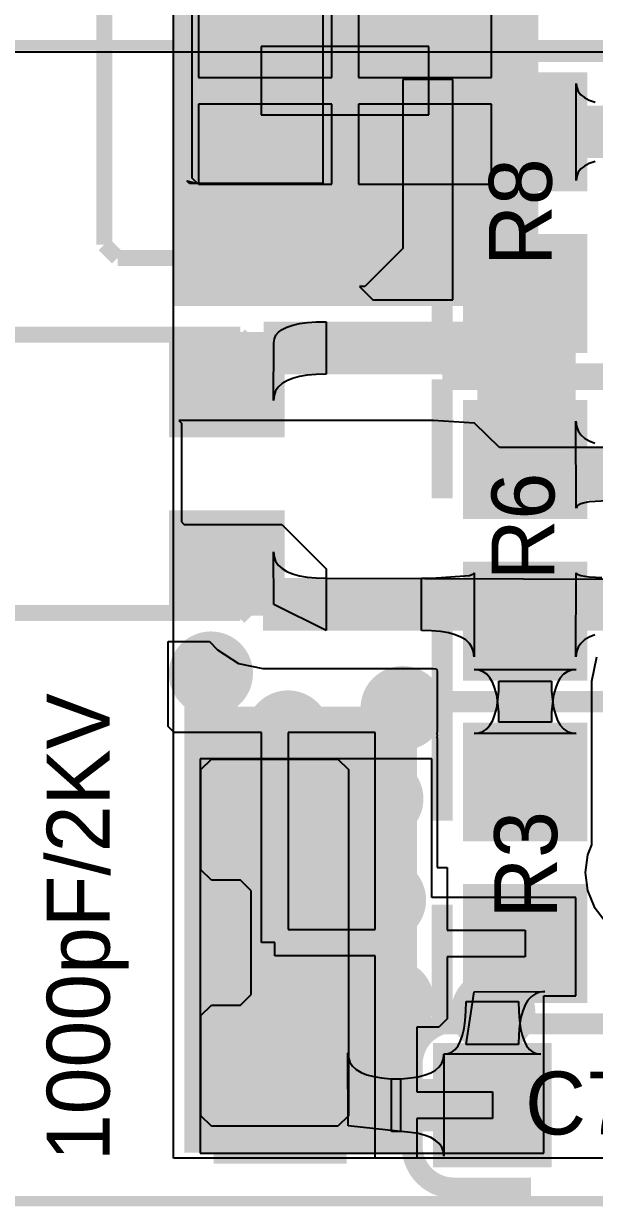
# Model space of a CAD drawing. Extents: x 40.9 to 121.6, y 83.2 to 120.
# Drawn here: x 74.82 to 80.26, y 83.77 to 95.05 of the extents above; entities that cross this region are included whole.
import ezdxf

# ---------------------------------------------------------------- set-up
doc = ezdxf.new("R2010")
doc.units = 0
for name, color, linetype in [('BOTTOMLAYER', 5, 'CONTINUOUS'), ('BOTTOMOVERLAY', 54, 'CONTINUOUS'), ('BOTTOMPASTE', 16, 'CONTINUOUS'), ('BOTTOMSOLDER', 6, 'CONTINUOUS'), ('KEEPOUTLAYER', 6, 'CONTINUOUS'), ('MECHANICAL4', 56, 'CONTINUOUS'), ('MECHANICAL5', 56, 'CONTINUOUS'), ('MULTILAYER', 9, 'CONTINUOUS'), ('TOPLAYER', 1, 'CONTINUOUS'), ('TOPOVERLAY', 2, 'CONTINUOUS'), ('TOPPASTE', 8, 'CONTINUOUS'), ('TOPSOLDER', 216, 'CONTINUOUS')]:
    doc.layers.add(name, color=color, linetype=linetype)

msp = doc.modelspace()

# ---------------------------------------------------------------- linework, layer by layer
at = {"layer": 'BOTTOMLAYER'}
for p, q in [((76.2508, 84.227835), (76.2508, 118.514965)), ((76.489535, 95.292875), (76.489535, 94.530875)), ((77.759535, 94.530875), (77.759535, 95.292875)), ((78.013535, 95.292875), (78.013535, 94.530875)), ((79.283535, 94.530875), (79.283535, 95.292875)), ((76.489535, 94.530875), (77.759535, 94.530875)), ((78.013535, 94.530875), (79.283535, 94.530875)), ((77.759535, 94.276875), (76.489535, 94.276875)), ((76.489535, 94.276875), (76.489535, 93.514875)), ((77.759535, 93.514875), (77.759535, 94.276875)), ((79.283535, 94.276875), (78.013535, 94.276875)), ((78.013535, 94.276875), (78.013535, 93.514875)), ((79.283535, 93.514875), (79.283535, 94.276875)), ((76.489535, 93.514875), (77.759535, 93.514875)), ((78.013535, 93.514875), (79.283535, 93.514875)), ((80.283012, 89.007109), (80.236446, 88.773)), ((80.236446, 88.773), (80.236446, 87.215825)), ((80.236446, 87.215825), (80.197536, 87.121888)), ((80.197536, 87.121888), (80.175197, 86.952204)), ((80.175197, 86.952204), (80.197536, 86.782519)), ((80.197536, 86.782519), (80.263032, 86.624399)), ((80.263032, 86.624399), (80.367221, 86.488621)), ((116.332, 84.227835), (76.2508, 84.227835))]:
    msp.add_line(p, q, dxfattribs=at)
at = {"layer": 'BOTTOMLAYER', "const_width": 0.299999}
for points in [[(76.4564, 88.8492, 1), (76.7564, 88.8492, 1)], [(78.2852, 88.519, 1), (78.5852, 88.519, 1)], [(77.192137, 88.287403, 1), (77.492136, 88.287403, 1)], [(78.082, 87.6554, 1), (78.382, 87.6554, 1)], [(78.1074, 86.6902, 1), (78.4074, 86.6902, 1)], [(78.1836, 85.725, 1), (78.4836, 85.725, 1)], [(79.1488, 85.6234, 1), (79.4488, 85.6234, 1)], [(78.1074, 84.709, 1), (78.4074, 84.709, 1)]]:
    msp.add_lwpolyline(points, format="xyb", close=True, dxfattribs=at)
at = {"layer": 'BOTTOMLAYER'}
for points in [[(76.2508, 92.3544), (79.7306, 92.3544), (76.2508, 96.493503), (79.7306, 96.493503)], [(79.029535, 93.768875), (79.029535, 95.038875), (76.743535, 93.768875), (76.743535, 95.038875)]]:
    msp.add_solid(points, dxfattribs=at)
at = {"layer": 'BOTTOMOVERLAY', "const_width": 0.1016}
for points in [[(73.436455, 94.838215), (76.588595, 94.838215)], [(79.184475, 94.836945), (86.685095, 94.836945)]]:
    msp.add_lwpolyline(points, dxfattribs=at)
at = {"layer": 'BOTTOMPASTE'}
msp.add_solid([(79.029535, 93.768875), (79.029535, 95.038875), (76.743535, 93.768875), (76.743535, 95.038875)], dxfattribs=at)
at = {"layer": 'BOTTOMSOLDER', "const_width": 0.401599}
for points in [[(76.4056, 88.8492, 1), (76.8072, 88.8492, 1)], [(78.2344, 88.519, 1), (78.636, 88.519, 1)], [(77.141337, 88.287403, 1), (77.542936, 88.287403, 1)], [(78.0312, 87.6554, 1), (78.4328, 87.6554, 1)], [(78.0566, 86.6902, 1), (78.4582, 86.6902, 1)], [(78.1328, 85.725, 1), (78.5344, 85.725, 1)], [(79.098, 85.6234, 1), (79.4996, 85.6234, 1)], [(78.0566, 84.709, 1), (78.4582, 84.709, 1)]]:
    msp.add_lwpolyline(points, format="xyb", close=True, dxfattribs=at)
at = {"layer": 'BOTTOMSOLDER'}
msp.add_solid([(79.131135, 93.667275), (79.131135, 95.140475), (76.641935, 93.667275), (76.641935, 95.140475)], dxfattribs=at)
at = {"layer": 'KEEPOUTLAYER', "const_width": 0.1}
msp.add_lwpolyline([(41.0464, 83.82), (121.412, 83.82)], dxfattribs=at)
at = {"layer": 'MECHANICAL4'}
msp.add_line((73.486696, 94.775884), (87.986692, 94.775884), dxfattribs=at)
at = {"layer": 'MECHANICAL5'}
for p, q in [((78.686533, 94.825845), (77.086536, 94.825845)), ((77.086536, 94.825845), (77.086536, 94.175885)), ((78.686533, 94.175885), (78.686533, 94.825845)), ((77.086536, 94.175885), (78.686533, 94.175885))]:
    msp.add_line(p, q, dxfattribs=at)
at = {"layer": 'MULTILAYER', "const_width": 0.299999}
for points in [[(76.4564, 88.8492, 1), (76.7564, 88.8492, 1)], [(78.2852, 88.519, 1), (78.5852, 88.519, 1)], [(77.192137, 88.287403, 1), (77.492136, 88.287403, 1)], [(78.082, 87.6554, 1), (78.382, 87.6554, 1)], [(78.1074, 86.6902, 1), (78.4074, 86.6902, 1)], [(78.1836, 85.725, 1), (78.4836, 85.725, 1)], [(79.1488, 85.6234, 1), (79.4488, 85.6234, 1)], [(78.1074, 84.709, 1), (78.4074, 84.709, 1)]]:
    msp.add_lwpolyline(points, format="xyb", close=True, dxfattribs=at)
at = {"layer": 'TOPLAYER'}
for p, q in [((76.4286, 93.5736), (76.4286, 96.3676)), ((77.6732, 95.2754), (77.6732, 93.5228)), ((78.913601, 94.511393), (78.437207, 94.511393)), ((78.437207, 94.511393), (78.437207, 92.903129)), ((78.913601, 92.412226), (78.913601, 94.511393)), ((80.090551, 93.551446), (80.090551, 94.475351)), ((80.090551, 94.475351), (80.095552, 94.435079)), ((80.095552, 94.435079), (80.110551, 94.399047)), ((80.110551, 94.399047), (80.135552, 94.367256)), ((80.135552, 94.367256), (80.170551, 94.339702)), ((80.170551, 94.339702), (80.215552, 94.316387)), ((80.215552, 94.316387), (80.270551, 94.297309)), ((80.215552, 93.710409), (80.170551, 93.687095)), ((80.270551, 93.729487), (80.215552, 93.710409)), ((80.095552, 93.591718), (80.090551, 93.551446)), ((80.110551, 93.62775), (80.095552, 93.591718)), ((80.135552, 93.659541), (80.110551, 93.62775)), ((80.170551, 93.687095), (80.135552, 93.659541)), ((76.3778, 93.5482), (76.4794, 93.5228)), ((76.4032, 93.5228), (76.3778, 93.5482)), ((77.6732, 93.5228), (76.4032, 93.5228)), ((76.4794, 93.5228), (76.4286, 93.5736)), ((78.437207, 92.903129), (78.073303, 92.539226)), ((78.073303, 92.539226), (78.02341, 92.539226)), ((78.02341, 92.539226), (78.15041, 92.412226)), ((78.15041, 92.412226), (78.913601, 92.412226)), ((77.251641, 92.104296), (77.28664, 92.13059)), ((77.28664, 92.13059), (77.331641, 92.152841)), ((77.331641, 92.152841), (77.38664, 92.171045)), ((77.38664, 92.171045), (77.451641, 92.185206)), ((77.451641, 92.185206), (77.526639, 92.19532)), ((77.526639, 92.19532), (77.611641, 92.201388)), ((77.611641, 92.201388), (77.706639, 92.20341)), ((77.706639, 92.20341), (77.706639, 91.703411)), ((77.20664, 92.001137), (77.211641, 92.03957)), ((77.211641, 92.03957), (77.22664, 92.073956)), ((77.22664, 92.073956), (77.251641, 92.104296)), ((77.203592, 91.453411), (77.20664, 92.001137)), ((77.450671, 91.680911), (77.385357, 91.663411)), ((77.525987, 91.693411), (77.450671, 91.680911)), ((77.61131, 91.700911), (77.525987, 91.693411)), ((77.706639, 91.703411), (77.61131, 91.700911)), ((77.249452, 91.580912), (77.224158, 91.543411)), ((77.284748, 91.613411), (77.249452, 91.580912)), ((77.330049, 91.640911), (77.284748, 91.613411)), ((77.385357, 91.663411), (77.330049, 91.640911)), ((77.208873, 91.500912), (77.203592, 91.453411)), ((77.224158, 91.543411), (77.208873, 91.500912)), ((76.3016, 91.2622), (76.327, 91.2368)), ((78.725095, 91.2622), (76.3016, 91.2622)), ((76.327, 91.2368), (76.327, 90.297)), ((79.121, 91.2368), (78.725095, 91.2622)), ((79.360108, 91.004199), (79.121, 91.2368)), ((80.090551, 90.427246), (80.087503, 91.254199)), ((80.087503, 91.254199), (80.0927, 91.206698)), ((80.0927, 91.206698), (80.10792, 91.164199)), ((80.10792, 91.164199), (80.133165, 91.126699)), ((80.133165, 91.126699), (80.168432, 91.094199)), ((82.749199, 91.004199), (79.360108, 91.004199)), ((80.168432, 91.094199), (80.213726, 91.066699)), ((80.213726, 91.066699), (80.269042, 91.044199)), ((80.095552, 90.441866), (80.090551, 90.427246)), ((80.110551, 90.45495), (80.095552, 90.441866)), ((80.135552, 90.466492), (80.110551, 90.45495)), ((80.170551, 90.476497), (80.135552, 90.466492)), ((80.215552, 90.484963), (80.170551, 90.476497)), ((80.495551, 90.503431), (80.215552, 90.484963)), ((76.327, 90.297), (76.3524, 90.2716)), ((76.3524, 90.2716), (77.282688, 90.2716)), ((77.282688, 90.2716), (77.706639, 89.847649)), ((77.20664, 89.507263), (77.203592, 90.009599)), ((77.203592, 90.009599), (77.208896, 89.962098)), ((77.208896, 89.962098), (77.224199, 89.919599)), ((77.224199, 89.919599), (77.249503, 89.882099)), ((77.249503, 89.882099), (77.284809, 89.849599)), ((77.284809, 89.849599), (77.330112, 89.822099)), ((77.330112, 89.822099), (77.385418, 89.799599)), ((77.385418, 89.799599), (77.450721, 89.782099)), ((77.450721, 89.782099), (77.526027, 89.769599)), ((77.526027, 89.769599), (77.611333, 89.762099)), ((77.611333, 89.762099), (77.706639, 89.759599)), ((77.706639, 89.847649), (77.706639, 89.759599)), ((77.706639, 89.759599), (82.9564, 89.7382)), ((77.706639, 89.759599), (77.706639, 89.2596)), ((78.61665, 89.759599), (78.711651, 89.760115)), ((78.61665, 89.2596), (78.61665, 89.759599)), ((78.711651, 89.760115), (79.071648, 89.78486)), ((79.071648, 89.78486), (79.096649, 89.792592)), ((79.096649, 89.792592), (79.111648, 89.801355)), ((79.111648, 89.801355), (79.116649, 89.811149)), ((79.116649, 89.811149), (79.116649, 89.009601)), ((80.087503, 89.009601), (80.090551, 89.811149)), ((80.090551, 89.811149), (80.095552, 89.801355)), ((80.095552, 89.801355), (80.110551, 89.792592)), ((80.110551, 89.792592), (80.135552, 89.78486)), ((80.135552, 89.78486), (80.170551, 89.778157)), ((80.170551, 89.778157), (80.215552, 89.772487)), ((80.215552, 89.772487), (80.335552, 89.76424)), ((77.706639, 89.2596), (77.20664, 89.507263)), ((78.711649, 89.257101), (78.61665, 89.2596)), ((78.79665, 89.249601), (78.711649, 89.257101)), ((78.871648, 89.237101), (78.79665, 89.249601)), ((78.936649, 89.219601), (78.871648, 89.237101)), ((78.991648, 89.197101), (78.936649, 89.219601)), ((79.036649, 89.169601), (78.991648, 89.197101)), ((80.213741, 89.197101), (80.168448, 89.169601)), ((80.269057, 89.219601), (80.213741, 89.197101)), ((76.2, 88.345203), (76.2, 89.154216)), ((76.2, 89.154216), (76.593738, 89.154216)), ((76.593738, 89.154216), (76.670929, 89.077025)), ((76.670929, 89.077025), (76.869394, 88.944412)), ((79.071648, 89.137101), (79.036649, 89.169601)), ((79.096649, 89.099601), (79.071648, 89.137101)), ((79.11165, 89.057102), (79.096649, 89.099601)), ((80.10793, 89.099601), (80.092705, 89.057102)), ((80.133177, 89.137101), (80.10793, 89.099601)), ((80.168448, 89.169601), (80.133177, 89.137101)), ((79.116649, 89.009601), (79.11165, 89.057102)), ((80.092705, 89.057102), (80.087503, 89.009601)), ((76.869394, 88.944412), (77.103503, 88.897846)), ((77.103503, 88.897846), (78.723114, 88.897846)), ((78.723114, 88.897846), (78.751547, 88.895337)), ((78.751547, 88.895337), (78.754544, 88.894839)), ((78.754544, 88.894839), (78.759792, 88.887242)), ((78.759792, 88.887242), (78.763602, 88.86809)), ((78.763602, 88.86809), (78.763602, 88.534197)), ((79.16167, 88.882245), (79.116649, 88.887244)), ((79.116649, 88.887244), (80.090551, 88.887244)), ((79.201952, 88.867244), (79.16167, 88.882245)), ((79.237495, 88.842245), (79.201952, 88.867244)), ((80.005248, 88.867244), (79.969705, 88.842245)), ((80.04553, 88.882245), (80.005248, 88.867244)), ((80.090551, 88.887244), (80.04553, 88.882245)), ((79.268297, 88.807244), (79.237495, 88.842245)), ((79.294363, 88.762246), (79.268297, 88.807244)), ((79.315688, 88.707244), (79.294363, 88.762246)), ((79.351231, 88.682754), (79.3536, 88.777755)), ((79.3536, 88.777755), (79.8536, 88.777755)), ((79.8536, 88.777755), (79.855969, 88.682754)), ((79.912837, 88.762246), (79.891512, 88.707244)), ((79.938903, 88.807244), (79.912837, 88.762246)), ((79.969705, 88.842245), (79.938903, 88.807244)), ((79.332275, 88.642246), (79.315688, 88.707244)), ((79.344121, 88.567245), (79.332275, 88.642246)), ((79.344121, 88.597755), (79.351231, 88.682754)), ((79.855969, 88.682754), (79.863079, 88.597755)), ((79.874925, 88.642246), (79.863079, 88.567245)), ((79.891512, 88.707244), (79.874925, 88.642246)), ((78.763602, 88.534197), (78.763602, 88.29691)), ((79.315688, 88.457756), (79.332275, 88.522754)), ((79.332275, 88.522754), (79.344121, 88.597755)), ((79.351231, 88.482246), (79.344121, 88.567245)), ((79.863079, 88.567245), (79.855969, 88.482246)), ((79.863079, 88.597755), (79.874925, 88.522754)), ((79.874925, 88.522754), (79.891512, 88.457756)), ((79.268297, 88.357756), (79.294363, 88.402754)), ((79.294363, 88.402754), (79.315688, 88.457756)), ((79.3536, 88.387245), (79.351231, 88.482246)), ((79.855969, 88.482246), (79.8536, 88.387245)), ((79.891512, 88.457756), (79.912837, 88.402754)), ((79.912837, 88.402754), (79.938903, 88.357756)), ((76.2578, 88.287405), (76.2, 88.345203)), ((76.289804, 88.287403), (76.2578, 88.287405)), ((76.289807, 88.287403), (76.289804, 88.287405)), ((76.289804, 88.287405), (76.289804, 88.287403)), ((77.088136, 88.287403), (76.289807, 88.287403)), ((77.088136, 86.2838), (77.088136, 88.287403)), ((78.172475, 88.287403), (77.342136, 88.287403)), ((77.342136, 88.287403), (77.342136, 86.4108)), ((78.172475, 86.4108), (78.172475, 88.287403)), ((78.763602, 88.29691), (78.759792, 88.277756)), ((79.16167, 88.282755), (79.201952, 88.297756)), ((79.201952, 88.297756), (79.237495, 88.322755)), ((79.237495, 88.322755), (79.268297, 88.357756)), ((79.8536, 88.387245), (79.3536, 88.387245)), ((79.938903, 88.357756), (79.969705, 88.322755)), ((79.969705, 88.322755), (80.005248, 88.297756)), ((80.005248, 88.297756), (80.04553, 88.282755)), ((78.759792, 88.277756), (78.763602, 88.258602)), ((78.763602, 88.257337), (78.761971, 88.238376)), ((78.761971, 88.238376), (78.763602, 88.233232)), ((78.763602, 88.258602), (78.763602, 88.257337)), ((78.763602, 88.233232), (78.763602, 87.000804)), ((79.116649, 88.277756), (79.16167, 88.282755)), ((80.090551, 88.277756), (79.116649, 88.277756)), ((80.04553, 88.282755), (80.090551, 88.277756)), ((76.5048, 88.0364), (76.5048, 84.2772)), ((78.7146, 88.0364), (76.5048, 88.0364)), ((78.7146, 86.7156), (78.7146, 88.0364)), ((78.763602, 87.000804), (78.859598, 87.000804)), ((78.859598, 87.000804), (78.859598, 86.994799)), ((78.859598, 86.994799), (78.859601, 86.994799)), ((78.859601, 86.994799), (78.859601, 86.402802)), ((80.0862, 86.7156), (78.7146, 86.7156)), ((80.0862, 85.7758), (80.0862, 86.7156)), ((77.342136, 86.4108), (78.172475, 86.4108)), ((78.859601, 86.402802), (79.6036, 86.402802)), ((79.6036, 86.402802), (79.6036, 86.148802)), ((77.215136, 86.2838), (77.088136, 86.2838)), ((77.215136, 86.1568), (77.215136, 86.2838)), ((78.172475, 86.1568), (77.215136, 86.1568)), ((78.172475, 84.317642), (78.172475, 86.1568)), ((79.6036, 86.148802), (78.859601, 86.148802)), ((78.859601, 86.148802), (78.859601, 85.556804)), ((79.040802, 85.31385), (79.116649, 85.813849)), ((79.116649, 85.813849), (79.790801, 85.816897)), ((79.7433, 85.811662), (79.700801, 85.796415)), ((79.790801, 85.816897), (79.7433, 85.811662)), ((79.038684, 85.626351), (79.040802, 85.72135)), ((79.040802, 85.72135), (79.540801, 85.72135)), ((79.540801, 85.72135), (79.542919, 85.626351)), ((79.630801, 85.735866), (79.6033, 85.69057)), ((79.6633, 85.771149), (79.630801, 85.735866)), ((79.700801, 85.796415), (79.6633, 85.771149)), ((79.7814, 84.2772), (79.7814, 85.7758)), ((79.7814, 85.7758), (80.0862, 85.7758)), ((79.032324, 85.54135), (79.038684, 85.626351)), ((79.542919, 85.626351), (79.54928, 85.54135)), ((79.580801, 85.635257), (79.5633, 85.56993)), ((79.6033, 85.69057), (79.580801, 85.635257)), ((78.781194, 85.478399), (78.571801, 85.478399)), ((78.571801, 85.478399), (78.571801, 84.8614)), ((78.859601, 85.556806), (78.781194, 85.478399)), ((78.859601, 85.556804), (78.859601, 85.556806)), ((78.859601, 85.556804), (78.859601, 85.556804)), ((79.00689, 85.401351), (79.021727, 85.466352)), ((79.021727, 85.466352), (79.032324, 85.54135)), ((79.550801, 85.494586), (79.5433, 85.409225)), ((79.54928, 85.54135), (79.559876, 85.466352)), ((79.5633, 85.56993), (79.550801, 85.494586)), ((79.559876, 85.466352), (79.574713, 85.401351)), ((78.987813, 85.346352), (79.00689, 85.401351)), ((79.5433, 85.409225), (79.540801, 85.31385)), ((79.574713, 85.401351), (79.593791, 85.346352)), ((78.869121, 85.226352), (78.905153, 85.241351)), ((78.905153, 85.241351), (78.936944, 85.266352)), ((78.936944, 85.266352), (78.964498, 85.301351)), ((78.964498, 85.301351), (78.987813, 85.346352)), ((79.540801, 85.31385), (79.040802, 85.31385)), ((79.593791, 85.346352), (79.617105, 85.301351)), ((79.617105, 85.301351), (79.644659, 85.266352)), ((79.644659, 85.266352), (79.67645, 85.241351)), ((79.67645, 85.241351), (79.712482, 85.226352)), ((77.915427, 84.537245), (77.912379, 85.234399)), ((77.912379, 85.234399), (77.917606, 85.186898)), ((77.917606, 85.186898), (77.932851, 85.144399)), ((77.932851, 85.144399), (77.958112, 85.106899)), ((78.783851, 85.100505), (78.808849, 85.136048)), ((78.808849, 85.136048), (78.82385, 85.17633)), ((78.82385, 85.17633), (78.828849, 85.221351)), ((78.828849, 85.221351), (78.869121, 85.226352)), ((78.828849, 85.221351), (78.828849, 84.247449)), ((79.752754, 85.221351), (78.828849, 85.221351)), ((79.712482, 85.226352), (79.752754, 85.221351)), ((77.958112, 85.106899), (77.993392, 85.074399)), ((77.993392, 85.074399), (78.038688, 85.046899)), ((78.038688, 85.046899), (78.094002, 85.024399)), ((78.094002, 85.024399), (78.159331, 85.006899)), ((78.583848, 85.005725), (78.64885, 85.022312)), ((78.64885, 85.022312), (78.703851, 85.043637)), ((78.703851, 85.043637), (78.748849, 85.069703)), ((78.748849, 85.069703), (78.783851, 85.100505)), ((78.159331, 85.006899), (78.23468, 84.994399)), ((78.23468, 84.994399), (78.320044, 84.986899)), ((78.320044, 84.986899), (78.415426, 84.984399)), ((78.32885, 84.984399), (78.423851, 84.986769)), ((78.32885, 84.4844), (78.32885, 84.984399)), ((78.415426, 84.984399), (78.415426, 84.4844)), ((78.423851, 84.986769), (78.50885, 84.993879)), ((78.50885, 84.993879), (78.583848, 85.005725)), ((78.571801, 84.8614), (79.290802, 84.8614)), ((79.290802, 84.8614), (79.290802, 84.6074)), ((79.290802, 84.6074), (78.571801, 84.6074)), ((78.571801, 84.6074), (78.571801, 84.227835)), ((78.415426, 84.4844), (77.915427, 84.537245)), ((78.423851, 84.482031), (78.32885, 84.4844)), ((78.50885, 84.474921), (78.423851, 84.482031)), ((78.583851, 84.463075), (78.50885, 84.474921)), ((78.64885, 84.446488), (78.583851, 84.463075)), ((78.703851, 84.425163), (78.64885, 84.446488)), ((78.748849, 84.399097), (78.703851, 84.425163)), ((78.783848, 84.368295), (78.748849, 84.399097)), ((78.808849, 84.332752), (78.783848, 84.368295)), ((76.5048, 84.2772), (79.7814, 84.2772)), ((78.172475, 84.317639), (78.172478, 84.317642)), ((78.172478, 84.317642), (78.172475, 84.317642)), ((78.172478, 84.280197), (78.172475, 84.317639)), ((78.172478, 84.227838), (78.172478, 84.280197)), ((78.172478, 84.227835), (78.172478, 84.227838)), ((78.571801, 84.227835), (78.172478, 84.227835)), ((78.82385, 84.29247), (78.808849, 84.332752)), ((78.828849, 84.247449), (78.82385, 84.29247))]:
    msp.add_line(p, q, dxfattribs=at)
for points, const_width in [([(75.5904, 92.9386), (75.5904, 97.9424)], 0.152001), ([(76.862201, 94.8944), (76.862201, 95.531201)], 0.499999), ([(78.1558, 94.6658), (78.2828, 94.7928)], 0.152001), ([(78.2828, 94.7928), (82.0928, 94.7928)], 0.152001), ([(78.1558, 92.9894), (78.1558, 94.6658)], 0.152001), ([(79.6036, 94.013398), (82.710398, 94.013398)], 0.499999), ([(77.978, 92.8116), (78.1558, 92.9894)], 0.152001), ([(75.5904, 92.9386), (75.7174, 92.8116)], 0.152001), ([(75.7174, 92.8116), (77.978, 92.8116)], 0.152001), ([(79.62359, 91.95341), (79.69979, 92.02961)], 0.499999), ([(79.69979, 92.02961), (79.7052, 92.0242)], 0.499999), ([(76.759689, 91.604186), (77.108914, 91.95341)], 0.499999), ([(77.108914, 91.95341), (79.62359, 91.95341)], 0.499999), ([(79.6036, 90.965398), (79.6036, 91.134616)], 0.499999), ([(79.6671, 90.927298), (79.840198, 90.7542)], 0.499999), ([(79.840198, 90.7542), (81.939994, 90.7542)], 0.499999), ([(76.759689, 89.853414), (77.103503, 89.5096)], 0.499999), ([(77.103503, 89.5096), (81.965394, 89.5096)], 0.499999), ([(79.6036, 87.942804), (79.6036, 89.272402)], 0.499999), ([(79.290802, 86.090003), (79.6036, 86.402802)], 0.499999), ([(77.215136, 85.141664), (77.215136, 86.2838)], 0.499999), ([(79.290802, 84.8614), (79.290802, 86.090003)], 0.499999), ([(77.215136, 85.141664), (77.6224, 84.7344)], 0.499999), ([(77.6224, 84.7344), (79.290802, 84.7344)], 0.499999)]:
    msp.add_lwpolyline(points, dxfattribs=dict(at, const_width=const_width))
at = {"layer": 'TOPLAYER', "const_width": 0.299999}
for points in [[(76.4564, 88.8492, 1), (76.7564, 88.8492, 1)], [(78.2852, 88.519, 1), (78.5852, 88.519, 1)], [(77.192137, 88.287403, 1), (77.492136, 88.287403, 1)], [(78.082, 87.6554, 1), (78.382, 87.6554, 1)], [(78.1074, 86.6902, 1), (78.4074, 86.6902, 1)], [(78.1836, 85.725, 1), (78.4836, 85.725, 1)], [(79.1488, 85.6234, 1), (79.4488, 85.6234, 1)], [(78.1074, 84.709, 1), (78.4074, 84.709, 1)]]:
    msp.add_lwpolyline(points, format="xyb", close=True, dxfattribs=at)
at = {"layer": 'TOPLAYER'}
for points in [[(77.6454, 96.2544), (76.485402, 96.2544), (77.6454, 93.5344), (76.485402, 93.5344)], [(79.113601, 94.478399), (79.113601, 93.548398), (80.093599, 94.478399), (80.093599, 93.548398)], [(79.113601, 92.938397), (79.113601, 92.008396), (80.093599, 92.938397), (80.093599, 92.008396)], [(79.1464, 90.6018), (80.0862, 90.6018), (79.1464, 92.9132), (80.0862, 92.9132)], [(76.30969, 92.004185), (76.30969, 91.204186), (77.209688, 92.004185), (77.209688, 91.204186)], [(79.113601, 91.354199), (79.113601, 90.424198), (80.093599, 91.354199), (80.093599, 90.424198)], [(76.30969, 90.304214), (76.30969, 89.504215), (77.209688, 90.304214), (77.209688, 89.504215)], [(79.113601, 89.814197), (79.113601, 88.884196), (80.093599, 89.814197), (80.093599, 88.884196)], [(76.3524, 84.2802), (78.571801, 84.2802), (76.3524, 88.534197), (78.571801, 88.534197)], [(80.093599, 87.350803), (80.093599, 88.280804), (79.113601, 87.350803), (79.113601, 88.280804)], [(76.511798, 84.534197), (77.918475, 84.534197), (76.511798, 88.033403), (77.918475, 88.033403)], [(80.093599, 85.810801), (80.093599, 86.740802), (79.113601, 85.810801), (79.113601, 86.740802)], [(78.825801, 84.244401), (79.755802, 84.244401), (78.825801, 85.224399), (79.755802, 85.224399)]]:
    msp.add_solid(points, dxfattribs=at)
at = {"layer": 'TOPOVERLAY'}
for points, const_width in [([(77.945399, 93.234398), (77.945399, 96.554399)], 0.2), ([(78.813599, 93.643399), (78.813599, 94.778398)], 0.2), ([(78.813599, 94.778398), (80.393601, 94.778398)], 0.2), ([(76.490401, 93.234398), (77.945399, 93.234398)], 0.2), ([(78.813599, 91.708399), (78.813599, 92.843398)], 0.2), ([(73.533584, 92.08041), (76.885978, 92.08041)], 0.1524), ([(78.813599, 91.708399), (80.393601, 91.708399)], 0.2), ([(78.813599, 91.654198), (80.393601, 91.654198)], 0.2), ([(78.813599, 90.519199), (78.813599, 91.654198)], 0.2), ([(78.813599, 88.584199), (78.813599, 89.719198)], 0.2), ([(73.533584, 89.42799), (76.885978, 89.42799)], 0.1524), ([(78.813599, 88.584199), (80.393601, 88.584199)], 0.2), ([(78.813599, 87.445802), (78.813599, 88.580801)], 0.2), ([(78.813599, 88.580801), (80.393601, 88.580801)], 0.2), ([(76.6318, 88.3158), (77.9018, 88.3158)], 0.1524), ([(78.1558, 84.5058), (78.1558, 88.0618)], 0.151994), ([(78.813599, 85.510802), (78.813599, 86.645801)], 0.2), ([(78.813599, 85.510802), (80.393601, 85.510802)], 0.2), ([(78.925804, 85.524401), (79.660803, 85.524401)], 0.2), ([(78.525804, 84.344401), (78.525804, 85.124399)], 0.2), ([(76.6318, 84.2518), (77.9018, 84.2518)], 0.1524), ([(78.925804, 83.944399), (79.660803, 83.944399)], 0.2)]:
    msp.add_lwpolyline(points, dxfattribs=dict(at, const_width=const_width))
at = {"layer": 'TOPOVERLAY', "const_width": 0.2}
for points in [[(78.525804, 85.124402, -0.414213), (78.925804, 85.524403)], [(78.925804, 83.944399, -0.414213), (78.525804, 84.344401)]]:
    msp.add_lwpolyline(points, format="xyb", dxfattribs=at)
at = {"layer": 'TOPOVERLAY', "const_width": 0.1}
for points in [[(78.875804, 85.524403, 1), (78.975803, 85.524403, 1)], [(78.475804, 85.124402, 1), (78.575804, 85.124402, 1)], [(78.475804, 84.344401, 1), (78.575804, 84.344401, 1)], [(78.875804, 83.944399, 1), (78.975803, 83.944399, 1)]]:
    msp.add_lwpolyline(points, format="xyb", close=True, dxfattribs=at)
at = {"layer": 'TOPPASTE'}
for p, q in [((76.51181, 87.933403), (76.61181, 88.033403)), ((76.61181, 88.033403), (77.818463, 88.033403)), ((77.818463, 88.033403), (77.918462, 87.933403)), ((76.51181, 86.978668), (76.51181, 87.933403)), ((77.918462, 87.933403), (77.918462, 84.634197)), ((76.61181, 86.878668), (76.51181, 86.978668)), ((76.890067, 86.878668), (76.61181, 86.878668)), ((76.990067, 86.778668), (76.890067, 86.878668)), ((76.990067, 85.788932), (76.990067, 86.778668)), ((76.890067, 85.688932), (76.990067, 85.788932)), ((76.51181, 85.588932), (76.61181, 85.688932)), ((76.51181, 84.634197), (76.51181, 85.588932)), ((76.61181, 85.688932), (76.890067, 85.688932)), ((76.61181, 84.534197), (76.51181, 84.634197)), ((77.918462, 84.634197), (77.818463, 84.534197)), ((77.818463, 84.534197), (76.61181, 84.534197))]:
    msp.add_line(p, q, dxfattribs=at)
for points in [[(77.6454, 96.2544), (76.485402, 96.2544), (77.6454, 93.5344), (76.485402, 93.5344)], [(79.113601, 94.478399), (79.113601, 93.548398), (80.093599, 94.478399), (80.093599, 93.548398)], [(79.113601, 92.938397), (79.113601, 92.008396), (80.093599, 92.938397), (80.093599, 92.008396)], [(76.30969, 92.004185), (76.30969, 91.204186), (77.209688, 92.004185), (77.209688, 91.204186)], [(79.113601, 91.354199), (79.113601, 90.424198), (80.093599, 91.354199), (80.093599, 90.424198)], [(76.30969, 90.304214), (76.30969, 89.504215), (77.209688, 90.304214), (77.209688, 89.504215)], [(79.113601, 89.814197), (79.113601, 88.884196), (80.093599, 89.814197), (80.093599, 88.884196)], [(80.093599, 87.350803), (80.093599, 88.280804), (79.113601, 87.350803), (79.113601, 88.280804)], [(76.511798, 84.534197), (77.918475, 84.534197), (76.511798, 88.033403), (77.918475, 88.033403)], [(80.093599, 85.810801), (80.093599, 86.740802), (79.113601, 85.810801), (79.113601, 86.740802)], [(78.825801, 84.244401), (79.755802, 84.244401), (78.825801, 85.224399), (79.755802, 85.224399)]]:
    msp.add_solid(points, dxfattribs=at)
at = {"layer": 'TOPSOLDER', "const_width": 0.401599}
for points in [[(76.4056, 88.8492, 1), (76.8072, 88.8492, 1)], [(78.2344, 88.519, 1), (78.636, 88.519, 1)], [(77.141337, 88.287403, 1), (77.542936, 88.287403, 1)], [(78.0312, 87.6554, 1), (78.4328, 87.6554, 1)], [(78.0566, 86.6902, 1), (78.4582, 86.6902, 1)], [(78.1328, 85.725, 1), (78.5344, 85.725, 1)], [(79.098, 85.6234, 1), (79.4996, 85.6234, 1)], [(78.0566, 84.709, 1), (78.4582, 84.709, 1)]]:
    msp.add_lwpolyline(points, format="xyb", close=True, dxfattribs=at)
at = {"layer": 'TOPSOLDER'}
for points in [[(77.747, 96.356), (76.383802, 96.356), (77.747, 93.4328), (76.383802, 93.4328)], [(79.012001, 94.579999), (79.012001, 93.446798), (80.195199, 94.579999), (80.195199, 93.446798)], [(79.012001, 93.039997), (79.012001, 91.906796), (80.195199, 93.039997), (80.195199, 91.906796)], [(76.20809, 92.105785), (76.20809, 91.102586), (77.311288, 92.105785), (77.311288, 91.102586)], [(79.012001, 91.455799), (79.012001, 90.322598), (80.195199, 91.455799), (80.195199, 90.322598)], [(76.20809, 90.405814), (76.20809, 89.402615), (77.311288, 90.405814), (77.311288, 89.402615)], [(79.012001, 89.915797), (79.012001, 88.782596), (80.195199, 89.915797), (80.195199, 88.782596)], [(80.195199, 87.249203), (80.195199, 88.382404), (79.012001, 87.249203), (79.012001, 88.382404)], [(76.410198, 84.432597), (78.020075, 84.432597), (76.410198, 88.135003), (78.020075, 88.135003)], [(80.195199, 85.709201), (80.195199, 86.842402), (79.012001, 85.709201), (79.012001, 86.842402)], [(78.724201, 84.142801), (79.857402, 84.142801), (78.724201, 85.325999), (79.857402, 85.325999)]]:
    msp.add_solid(points, dxfattribs=at)

# ---------------------------------------------------------------- texts
at = {"layer": 'TOPOVERLAY'}
for s, p in [('R8', (79.8576, 92.7354)), ('R6', (79.883, 89.7382)), ('1000pF/2KV', (75.6412, 84.201)), ('R3', (79.9084, 86.5124))]:
    msp.add_text(s, height=0.599999, rotation=90, dxfattribs=at).set_placement(p)
msp.add_text('C7', height=0.599999, dxfattribs=at).set_placement((79.6036, 84.455))

doc.saveas('drawing.dxf')
